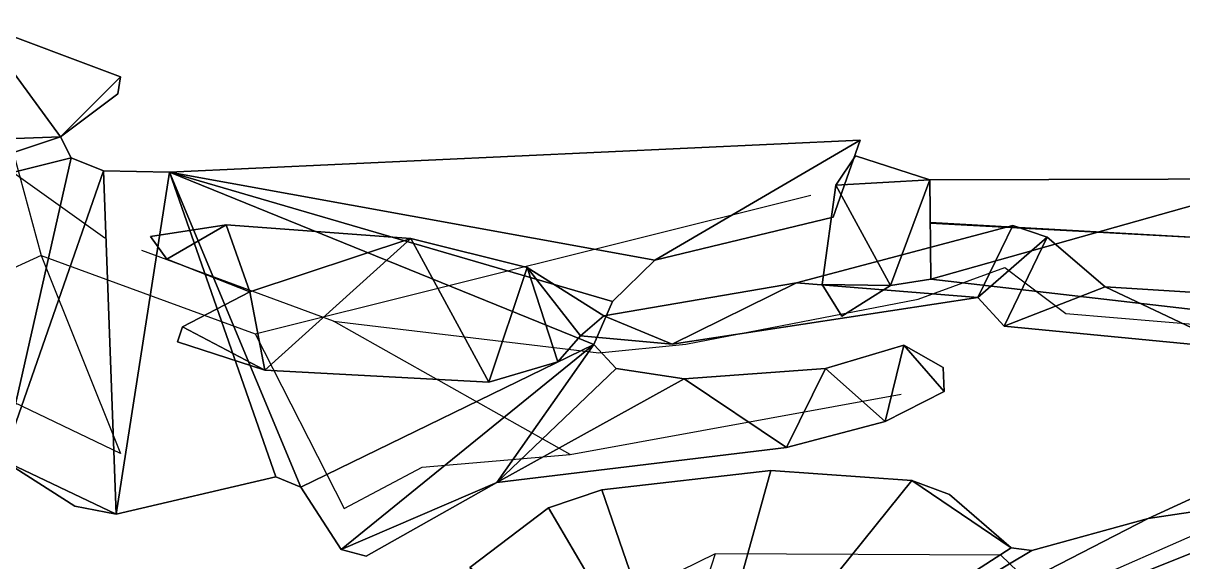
# Model space of a CAD drawing. Extents: x 271818 to 271947, y 5067178 to 5068401.
# Drawn here: x 271833.04 to 271847.32, y 5067278.35 to 5067284.99 of the extents above; entities that cross this region are included whole.
import ezdxf

# ---------------------------------------------------------------- set-up
doc = ezdxf.new("R2010")
doc.units = 0
doc.layers.add('CENTERLINE', color=4, linetype='CONTINUOUS')
doc.layers.add('WALLS', color=7, linetype='CONTINUOUS')

msp = doc.modelspace()

# ---------------------------------------------------------------- linework, layer by layer
at = {"layer": 'CENTERLINE'}
for p, q in [((271831.604, 5067284.084, 889.637), (271834.047, 5067282.343, 889.637)), ((271832.944, 5067283.308, 886.574), (271833.262, 5067282.125, 886.687)), ((271835.897, 5067281.157, 885.42), (271842.741, 5067282.868, 887.297)), ((271849.709, 5067282.219, 793.695), (271844.209, 5067282.518, 792.116)), ((271836.861, 5067281.313, 878.762), (271834.503, 5067282.183, 880.759)), ((271834.503, 5067282.183, 880.759), (271834.503, 5067282.183, 884.959)), ((271833.262, 5067282.125, 886.687), (271831.906, 5067281.497, 887.314)), ((271833.262, 5067282.125, 886.687), (271835.897, 5067281.157, 885.42)), ((271833.262, 5067282.125, 886.687), (271834.24, 5067279.682, 887.247)), ((271844.064, 5067281.584, 875.31), (271845.129, 5067281.976, 875.205)), ((271845.129, 5067281.976, 875.205), (271845.883, 5067281.407, 874.876)), ((271841.201, 5067281.031, 875.025), (271844.064, 5067281.584, 875.31)), ((271839.777, 5067279.672, 881.249), (271836.861, 5067281.313, 878.862)), ((271836.861, 5067281.313, 878.862), (271836.861, 5067281.313, 878.762)), ((271836.861, 5067281.313, 878.762), (271840.13, 5067280.925, 875.297)), ((271845.883, 5067281.407, 874.876), (271848.169, 5067281.217, 871.37)), ((271835.897, 5067281.157, 885.42), (271836.993, 5067279.008, 883.654)), ((271840.13, 5067280.925, 875.297), (271841.201, 5067281.031, 875.025)), ((271834.24, 5067279.682, 887.247), (271832.458, 5067280.539, 892.71)), ((271839.777, 5067279.672, 881.249), (271843.852, 5067280.415, 881.641)), ((271837.953, 5067279.514, 882.738), (271839.777, 5067279.672, 881.249)), ((271836.993, 5067279.008, 883.654), (271837.953, 5067279.514, 882.738)), ((271848.787, 5067279.26, 865.946), (271845.651, 5067277.887, 865.086)), ((271841.562, 5067278.447, 857.816), (271838.552, 5067276.976, 857.816)), ((271841.562, 5067278.447, 857.816), (271841.102, 5067277.034, 855.695)), ((271845.08, 5067278.43, 865.223), (271841.562, 5067278.447, 857.816)), ((271845.651, 5067277.887, 865.086), (271845.08, 5067278.43, 865.223))]:
    msp.add_line(p, q, dxfattribs=at)
at = {"layer": 'SPLAY_SHOTS'}
msp.add_line((271849.709, 5067282.219, 793.695), (271844.209, 5067282.528, 792.116), dxfattribs=at)
at = {"layer": 'WALLS'}
for points in [[(271833.499, 5067283.585, 888.082), (271832.476, 5067284.986, 890.262), (271829.825, 5067283.45, 889.412)], [(271829.825, 5067283.45, 890.951), (271832.476, 5067284.986, 892.797), (271833.499, 5067283.585, 890.767)], [(271834.241, 5067284.325, 891.595), (271834.241, 5067284.325, 888.794), (271832.476, 5067284.986, 892.797)], [(271832.476, 5067284.986, 892.797), (271834.241, 5067284.325, 888.794), (271832.476, 5067284.986, 890.262)], [(271834.241, 5067284.325, 888.794), (271832.476, 5067284.986, 890.262), (271833.499, 5067283.585, 888.082)], [(271833.499, 5067283.585, 890.767), (271832.476, 5067284.986, 892.797), (271834.241, 5067284.325, 891.595)], [(271834.241, 5067284.325, 888.794), (271833.499, 5067283.585, 888.082), (271834.205, 5067284.117, 888.584)], [(271834.205, 5067284.117, 891.356), (271833.499, 5067283.585, 890.767), (271834.241, 5067284.325, 891.595)], [(271834.205, 5067284.117, 891.356), (271834.205, 5067284.117, 888.584), (271834.241, 5067284.325, 891.595)], [(271834.241, 5067284.325, 891.595), (271834.205, 5067284.117, 888.584), (271834.241, 5067284.325, 888.794)], [(271833.499, 5067283.585, 890.767), (271833.499, 5067283.585, 888.082), (271834.205, 5067284.117, 891.356)], [(271834.205, 5067284.117, 891.356), (271833.499, 5067283.585, 888.082), (271834.205, 5067284.117, 888.584)], [(271833.499, 5067283.585, 888.082), (271829.825, 5067283.45, 889.412), (271829.926, 5067282.4, 888.776)], [(271829.926, 5067282.4, 890.685), (271829.825, 5067283.45, 890.951), (271833.499, 5067283.585, 890.767)], [(271833.632, 5067283.325, 887.873), (271833.499, 5067283.585, 888.082), (271829.926, 5067282.4, 888.776)], [(271829.926, 5067282.4, 890.685), (271833.499, 5067283.585, 890.767), (271833.632, 5067283.325, 890.442)], [(271833.632, 5067283.325, 890.442), (271833.632, 5067283.325, 887.873), (271833.499, 5067283.585, 890.767)], [(271833.499, 5067283.585, 890.767), (271833.632, 5067283.325, 887.873), (271833.499, 5067283.585, 888.082)], [(271843.347, 5067283.546, 888.627), (271843.347, 5067283.546, 885.76), (271834.841, 5067283.149, 890.549)], [(271834.841, 5067283.149, 890.549), (271843.347, 5067283.546, 885.76), (271834.841, 5067283.149, 887.558)], [(271834.841, 5067283.149, 887.558), (271840.82, 5067282.066, 885.269), (271843.347, 5067283.546, 885.76)], [(271843.347, 5067283.546, 888.627), (271840.82, 5067282.066, 887.312), (271834.841, 5067283.149, 890.549)], [(271840.82, 5067282.066, 885.269), (271843.018, 5067282.595, 885.408), (271843.347, 5067283.546, 885.76)], [(271843.347, 5067283.546, 888.627), (271843.018, 5067282.595, 888.764), (271840.82, 5067282.066, 887.312)], [(271843.018, 5067282.595, 888.764), (271843.018, 5067282.595, 885.408), (271843.347, 5067283.546, 888.627)], [(271843.347, 5067283.546, 888.627), (271843.018, 5067282.595, 885.408), (271843.347, 5067283.546, 885.76)], [(271832.789, 5067279.601, 888.259), (271833.632, 5067283.325, 887.873), (271829.926, 5067282.4, 888.776)], [(271829.926, 5067282.4, 890.685), (271833.632, 5067283.325, 890.442), (271832.789, 5067279.601, 891.384)], [(271834.03, 5067283.165, 887.8), (271833.632, 5067283.325, 887.873), (271832.789, 5067279.601, 888.259)], [(271832.789, 5067279.601, 891.384), (271833.632, 5067283.325, 890.442), (271834.03, 5067283.165, 890.449)], [(271834.03, 5067283.165, 890.449), (271834.03, 5067283.165, 887.8), (271833.632, 5067283.325, 890.442)], [(271833.632, 5067283.325, 890.442), (271834.03, 5067283.165, 887.8), (271833.632, 5067283.325, 887.873)], [(271843.291, 5067283.35, 794.89), (271843.291, 5067283.35, 791.685), (271843.051, 5067282.989, 794.911)], [(271843.051, 5067282.989, 794.911), (271843.291, 5067283.35, 791.685), (271843.051, 5067282.989, 791.681)], [(271843.291, 5067283.35, 791.685), (271843.051, 5067282.989, 791.681), (271844.207, 5067283.055, 791.545)], [(271844.207, 5067283.055, 794.349), (271843.051, 5067282.989, 794.911), (271843.291, 5067283.35, 794.89)], [(271844.207, 5067283.055, 794.349), (271844.207, 5067283.055, 791.545), (271843.291, 5067283.35, 794.89)], [(271843.291, 5067283.35, 794.89), (271844.207, 5067283.055, 791.545), (271843.291, 5067283.35, 791.685)], [(271834.184, 5067278.938, 887.049), (271834.03, 5067283.165, 887.8), (271832.789, 5067279.601, 888.259)], [(271832.789, 5067279.601, 891.384), (271834.03, 5067283.165, 890.449), (271834.184, 5067278.938, 889.152)], [(271834.841, 5067283.149, 890.549), (271834.841, 5067283.149, 887.558), (271834.03, 5067283.165, 890.449)], [(271834.03, 5067283.165, 890.449), (271834.841, 5067283.149, 887.558), (271834.03, 5067283.165, 887.8)], [(271834.184, 5067278.938, 887.049), (271834.841, 5067283.149, 887.558), (271834.03, 5067283.165, 887.8)], [(271834.03, 5067283.165, 890.449), (271834.841, 5067283.149, 890.549), (271834.184, 5067278.938, 889.152)], [(271834.841, 5067283.149, 887.558), (271834.184, 5067278.938, 887.049), (271836.151, 5067279.395, 884.448)], [(271836.151, 5067279.395, 886.135), (271834.184, 5067278.938, 889.152), (271834.841, 5067283.149, 890.549)], [(271836.462, 5067279.267, 883.737), (271834.841, 5067283.149, 887.558), (271836.151, 5067279.395, 884.448)], [(271836.151, 5067279.395, 886.135), (271834.841, 5067283.149, 890.549), (271836.462, 5067279.267, 885.352)], [(271836.462, 5067279.267, 883.737), (271840.069, 5067281.027, 883.143), (271834.841, 5067283.149, 887.558)], [(271834.841, 5067283.149, 890.549), (271840.069, 5067281.027, 885.356), (271836.462, 5067279.267, 885.352)], [(271840.297, 5067281.555, 884.194), (271834.841, 5067283.149, 887.558), (271840.069, 5067281.027, 883.143)], [(271840.069, 5067281.027, 885.356), (271834.841, 5067283.149, 890.549), (271840.297, 5067281.555, 886.397)], [(271834.841, 5067283.149, 887.558), (271840.297, 5067281.555, 884.194), (271840.82, 5067282.066, 885.269)], [(271840.82, 5067282.066, 887.312), (271840.297, 5067281.555, 886.397), (271834.841, 5067283.149, 890.549)], [(271843.051, 5067282.989, 791.681), (271843.721, 5067281.755, 791.616), (271844.207, 5067283.055, 791.545)], [(271844.207, 5067283.055, 794.349), (271843.721, 5067281.755, 794.685), (271843.051, 5067282.989, 794.911)], [(271844.207, 5067283.055, 791.545), (271843.721, 5067281.755, 791.616), (271844.221, 5067281.831, 791.576)], [(271844.221, 5067281.831, 794.444), (271843.721, 5067281.755, 794.685), (271844.207, 5067283.055, 794.349)], [(271848.607, 5067283.069, 794.948), (271848.607, 5067283.069, 793.195), (271844.207, 5067283.055, 794.349)], [(271844.207, 5067283.055, 794.349), (271848.607, 5067283.069, 793.195), (271844.207, 5067283.055, 791.545)], [(271844.207, 5067283.055, 791.545), (271844.221, 5067281.831, 791.576), (271848.607, 5067283.069, 793.195)], [(271848.607, 5067283.069, 794.948), (271844.221, 5067281.831, 794.444), (271844.207, 5067283.055, 794.349)], [(271848.607, 5067283.069, 793.195), (271844.221, 5067281.831, 791.576), (271849.794, 5067281.186, 793.35)], [(271849.794, 5067281.186, 795.199), (271844.221, 5067281.831, 794.444), (271848.607, 5067283.069, 794.948)], [(271843.051, 5067282.989, 794.911), (271843.051, 5067282.989, 791.681), (271842.88, 5067281.768, 795.009)], [(271842.88, 5067281.768, 795.009), (271843.051, 5067282.989, 791.681), (271842.88, 5067281.768, 791.757)], [(271843.051, 5067282.989, 791.681), (271842.88, 5067281.768, 791.757), (271843.721, 5067281.755, 791.616)], [(271843.721, 5067281.755, 794.685), (271842.88, 5067281.768, 795.009), (271843.051, 5067282.989, 794.911)], [(271840.82, 5067282.066, 887.312), (271840.82, 5067282.066, 885.269), (271843.018, 5067282.595, 888.764)], [(271843.018, 5067282.595, 888.764), (271840.82, 5067282.066, 885.269), (271843.018, 5067282.595, 885.408)], [(271835.54, 5067282.501, 879.588), (271835.54, 5067282.501, 875.772), (271834.608, 5067282.357, 881.574)], [(271834.608, 5067282.357, 881.574), (271835.54, 5067282.501, 875.772), (271834.608, 5067282.357, 872.944)], [(271834.608, 5067282.357, 872.944), (271834.811, 5067282.08, 875.009), (271835.54, 5067282.501, 875.772)], [(271835.54, 5067282.501, 879.588), (271834.811, 5067282.08, 881.926), (271834.608, 5067282.357, 881.574)], [(271835.54, 5067282.501, 875.772), (271834.811, 5067282.08, 875.009), (271835.833, 5067281.674, 879.062)], [(271835.833, 5067281.674, 883.868), (271834.811, 5067282.08, 881.926), (271835.54, 5067282.501, 879.588)], [(271837.814, 5067282.334, 877.432), (271837.814, 5067282.334, 872.668), (271835.54, 5067282.501, 879.588)], [(271835.54, 5067282.501, 879.588), (271837.814, 5067282.334, 872.668), (271835.54, 5067282.501, 875.772)], [(271835.54, 5067282.501, 875.772), (271835.833, 5067281.674, 879.062), (271837.814, 5067282.334, 872.668)], [(271837.814, 5067282.334, 877.432), (271835.833, 5067281.674, 883.868), (271835.54, 5067282.501, 879.588)], [(271845.229, 5067282.493, 874.775), (271845.229, 5067282.493, 872.448), (271842.564, 5067281.788, 874.179)], [(271842.564, 5067281.788, 874.179), (271845.229, 5067282.493, 872.448), (271842.564, 5067281.788, 869.291)], [(271842.564, 5067281.788, 869.291), (271844.798, 5067281.605, 873.596), (271845.229, 5067282.493, 872.448)], [(271845.229, 5067282.493, 874.775), (271844.798, 5067281.605, 874.877), (271842.564, 5067281.788, 874.179)], [(271845.229, 5067282.493, 872.448), (271844.798, 5067281.605, 873.596), (271845.652, 5067282.348, 872.342)], [(271845.652, 5067282.348, 874.646), (271844.798, 5067281.605, 874.877), (271845.229, 5067282.493, 874.775)], [(271845.652, 5067282.348, 874.646), (271845.652, 5067282.348, 872.342), (271845.229, 5067282.493, 874.775)], [(271845.229, 5067282.493, 874.775), (271845.652, 5067282.348, 872.342), (271845.229, 5067282.493, 872.448)], [(271834.608, 5067282.357, 881.574), (271834.608, 5067282.357, 872.944), (271834.811, 5067282.08, 881.926)], [(271834.811, 5067282.08, 881.926), (271834.608, 5067282.357, 872.944), (271834.811, 5067282.08, 875.009)], [(271837.814, 5067282.334, 872.668), (271835.833, 5067281.674, 879.062), (271836.018, 5067280.712, 881.889)], [(271836.018, 5067280.712, 885.146), (271835.833, 5067281.674, 883.868), (271837.814, 5067282.334, 877.432)], [(271836.018, 5067280.712, 881.889), (271838.777, 5067280.563, 865.401), (271837.814, 5067282.334, 872.668)], [(271837.814, 5067282.334, 877.432), (271838.777, 5067280.563, 873.829), (271836.018, 5067280.712, 885.146)], [(271839.246, 5067281.974, 886.594), (271839.246, 5067281.974, 866.867), (271837.814, 5067282.334, 877.432)], [(271837.814, 5067282.334, 877.432), (271839.246, 5067281.974, 866.867), (271837.814, 5067282.334, 872.668)], [(271839.246, 5067281.974, 866.867), (271837.814, 5067282.334, 872.668), (271838.777, 5067280.563, 865.401)], [(271838.777, 5067280.563, 873.829), (271837.814, 5067282.334, 877.432), (271839.246, 5067281.974, 886.594)], [(271844.798, 5067281.605, 873.596), (271845.123, 5067281.251, 872.2), (271845.652, 5067282.348, 872.342)], [(271845.652, 5067282.348, 874.646), (271845.123, 5067281.251, 874.465), (271844.798, 5067281.605, 874.877)], [(271845.652, 5067282.348, 872.342), (271845.123, 5067281.251, 872.2), (271846.365, 5067281.738, 872.276)], [(271846.365, 5067281.738, 874.564), (271845.123, 5067281.251, 874.465), (271845.652, 5067282.348, 874.646)], [(271846.365, 5067281.738, 874.564), (271846.365, 5067281.738, 872.276), (271845.652, 5067282.348, 874.646)], [(271845.652, 5067282.348, 874.646), (271846.365, 5067281.738, 872.276), (271845.652, 5067282.348, 872.342)], [(271834.811, 5067282.08, 881.926), (271834.811, 5067282.08, 875.009), (271835.833, 5067281.674, 883.868)], [(271835.833, 5067281.674, 883.868), (271834.811, 5067282.08, 875.009), (271835.833, 5067281.674, 879.062)], [(271840.297, 5067281.555, 886.397), (271840.297, 5067281.555, 884.194), (271840.82, 5067282.066, 887.312)], [(271840.82, 5067282.066, 887.312), (271840.297, 5067281.555, 884.194), (271840.82, 5067282.066, 885.269)], [(271839.246, 5067281.974, 866.867), (271838.777, 5067280.563, 865.401), (271839.625, 5067280.812, 863.535)], [(271839.625, 5067280.812, 875.48), (271838.777, 5067280.563, 873.829), (271839.246, 5067281.974, 886.594)], [(271840.192, 5067281.378, 874.446), (271840.192, 5067281.378, 864.334), (271839.246, 5067281.974, 886.594)], [(271839.246, 5067281.974, 886.594), (271840.192, 5067281.378, 864.334), (271839.246, 5067281.974, 866.867)], [(271839.246, 5067281.974, 866.867), (271839.906, 5067281.132, 863.992), (271840.192, 5067281.378, 864.334)], [(271840.192, 5067281.378, 874.446), (271839.906, 5067281.132, 875.522), (271839.246, 5067281.974, 886.594)], [(271839.246, 5067281.974, 866.867), (271839.625, 5067280.812, 863.535), (271839.906, 5067281.132, 863.992)], [(271839.906, 5067281.132, 875.522), (271839.625, 5067280.812, 875.48), (271839.246, 5067281.974, 886.594)], [(271842.564, 5067281.788, 874.179), (271842.564, 5067281.788, 869.291), (271840.192, 5067281.378, 874.446)], [(271840.192, 5067281.378, 874.446), (271842.564, 5067281.788, 869.291), (271840.192, 5067281.378, 864.334)], [(271840.192, 5067281.378, 864.334), (271841.032, 5067281.031, 863.898), (271842.564, 5067281.788, 869.291)], [(271842.564, 5067281.788, 874.179), (271841.032, 5067281.031, 873.494), (271840.192, 5067281.378, 874.446)], [(271842.564, 5067281.788, 869.291), (271841.032, 5067281.031, 863.898), (271844.798, 5067281.605, 873.596)], [(271844.798, 5067281.605, 874.877), (271841.032, 5067281.031, 873.494), (271842.564, 5067281.788, 874.179)], [(271842.88, 5067281.768, 795.009), (271842.88, 5067281.768, 791.757), (271843.124, 5067281.376, 795.009)], [(271843.124, 5067281.376, 795.009), (271842.88, 5067281.768, 791.757), (271843.124, 5067281.376, 791.785)], [(271842.88, 5067281.768, 791.757), (271843.124, 5067281.376, 791.785), (271843.721, 5067281.755, 791.616)], [(271843.721, 5067281.755, 794.685), (271843.124, 5067281.376, 795.009), (271842.88, 5067281.768, 795.009)], [(271843.124, 5067281.376, 795.009), (271843.124, 5067281.376, 791.785), (271843.721, 5067281.755, 794.685)], [(271843.721, 5067281.755, 794.685), (271843.124, 5067281.376, 791.785), (271843.721, 5067281.755, 791.616)], [(271843.721, 5067281.755, 794.685), (271843.721, 5067281.755, 791.616), (271844.221, 5067281.831, 794.444)], [(271844.221, 5067281.831, 794.444), (271843.721, 5067281.755, 791.616), (271844.221, 5067281.831, 791.576)], [(271844.221, 5067281.831, 794.444), (271844.221, 5067281.831, 791.576), (271849.794, 5067281.186, 795.199)], [(271849.794, 5067281.186, 795.199), (271844.221, 5067281.831, 791.576), (271849.794, 5067281.186, 793.35)], [(271846.365, 5067281.738, 872.276), (271845.123, 5067281.251, 872.2), (271847.97, 5067280.977, 870.4)], [(271847.97, 5067280.977, 872.253), (271845.123, 5067281.251, 874.465), (271846.365, 5067281.738, 874.564)], [(271848.008, 5067281.633, 872.346), (271848.008, 5067281.633, 870.583), (271846.365, 5067281.738, 874.564)], [(271846.365, 5067281.738, 874.564), (271848.008, 5067281.633, 870.583), (271846.365, 5067281.738, 872.276)], [(271848.008, 5067281.633, 870.583), (271846.365, 5067281.738, 872.276), (271847.97, 5067280.977, 870.4)], [(271847.97, 5067280.977, 872.253), (271846.365, 5067281.738, 874.564), (271848.008, 5067281.633, 872.346)], [(271835.833, 5067281.674, 883.868), (271835.833, 5067281.674, 879.062), (271835.004, 5067281.244, 884.045)], [(271835.004, 5067281.244, 884.045), (271835.833, 5067281.674, 879.062), (271835.004, 5067281.244, 878.617)], [(271835.833, 5067281.674, 879.062), (271835.004, 5067281.244, 878.617), (271836.018, 5067280.712, 881.889)], [(271836.018, 5067280.712, 885.146), (271835.004, 5067281.244, 884.045), (271835.833, 5067281.674, 883.868)], [(271841.032, 5067281.031, 873.494), (271841.032, 5067281.031, 863.898), (271844.798, 5067281.605, 874.877)], [(271844.798, 5067281.605, 874.877), (271841.032, 5067281.031, 863.898), (271844.798, 5067281.605, 873.596)], [(271844.798, 5067281.605, 874.877), (271844.798, 5067281.605, 873.596), (271845.123, 5067281.251, 874.465)], [(271845.123, 5067281.251, 874.465), (271844.798, 5067281.605, 873.596), (271845.123, 5067281.251, 872.2)], [(271840.069, 5067281.027, 885.356), (271840.069, 5067281.027, 883.143), (271840.297, 5067281.555, 886.397)], [(271840.297, 5067281.555, 886.397), (271840.069, 5067281.027, 883.143), (271840.297, 5067281.555, 884.194)], [(271840.192, 5067281.378, 864.334), (271839.906, 5067281.132, 863.992), (271841.032, 5067281.031, 863.898)], [(271841.032, 5067281.031, 873.494), (271839.906, 5067281.132, 875.522), (271840.192, 5067281.378, 874.446)], [(271835.004, 5067281.244, 884.045), (271835.004, 5067281.244, 878.617), (271834.942, 5067281.058, 882.253)], [(271834.942, 5067281.058, 882.253), (271835.004, 5067281.244, 878.617), (271834.942, 5067281.058, 877.871)], [(271835.004, 5067281.244, 878.617), (271834.942, 5067281.058, 877.871), (271836.018, 5067280.712, 881.889)], [(271836.018, 5067280.712, 885.146), (271834.942, 5067281.058, 882.253), (271835.004, 5067281.244, 884.045)], [(271845.123, 5067281.251, 874.465), (271845.123, 5067281.251, 872.2), (271847.97, 5067280.977, 872.253)], [(271847.97, 5067280.977, 872.253), (271845.123, 5067281.251, 872.2), (271847.97, 5067280.977, 870.4)], [(271834.942, 5067281.058, 882.253), (271834.942, 5067281.058, 877.871), (271836.018, 5067280.712, 885.146)], [(271836.018, 5067280.712, 885.146), (271834.942, 5067281.058, 877.871), (271836.018, 5067280.712, 881.889)], [(271840.069, 5067281.027, 883.143), (271836.462, 5067279.267, 883.737), (271836.956, 5067278.501, 883.404)], [(271836.956, 5067278.501, 885.242), (271836.462, 5067279.267, 885.352), (271840.069, 5067281.027, 885.356)], [(271838.875, 5067279.327, 881.713), (271840.069, 5067281.027, 883.143), (271836.956, 5067278.501, 883.404)], [(271836.956, 5067278.501, 885.242), (271840.069, 5067281.027, 885.356), (271838.875, 5067279.327, 884.067)], [(271840.069, 5067281.027, 883.143), (271838.875, 5067279.327, 881.713), (271840.345, 5067280.733, 882.619)], [(271840.345, 5067280.733, 884.94), (271838.875, 5067279.327, 884.067), (271840.069, 5067281.027, 885.356)], [(271839.625, 5067280.812, 875.48), (271839.625, 5067280.812, 863.535), (271839.906, 5067281.132, 875.522)], [(271839.906, 5067281.132, 875.522), (271839.625, 5067280.812, 863.535), (271839.906, 5067281.132, 863.992)], [(271839.906, 5067281.132, 875.522), (271839.906, 5067281.132, 863.992), (271841.032, 5067281.031, 873.494)], [(271841.032, 5067281.031, 873.494), (271839.906, 5067281.132, 863.992), (271841.032, 5067281.031, 863.898)], [(271840.345, 5067280.733, 884.94), (271840.345, 5067280.733, 882.619), (271840.069, 5067281.027, 885.356)], [(271840.069, 5067281.027, 885.356), (271840.345, 5067280.733, 882.619), (271840.069, 5067281.027, 883.143)], [(271843.885, 5067281.017, 885.012), (271843.885, 5067281.017, 881.76), (271842.922, 5067280.729, 884.825)], [(271842.922, 5067280.729, 884.825), (271843.885, 5067281.017, 881.76), (271842.922, 5067280.729, 881.879)], [(271842.922, 5067280.729, 881.879), (271843.655, 5067280.077, 881.283), (271843.885, 5067281.017, 881.76)], [(271843.885, 5067281.017, 885.012), (271843.655, 5067280.077, 883.881), (271842.922, 5067280.729, 884.825)], [(271844.383, 5067280.449, 881.468), (271843.885, 5067281.017, 881.76), (271843.655, 5067280.077, 881.283)], [(271843.655, 5067280.077, 883.881), (271843.885, 5067281.017, 885.012), (271844.383, 5067280.449, 885.121)], [(271844.373, 5067280.744, 885.314), (271844.373, 5067280.744, 881.647), (271843.885, 5067281.017, 885.012)], [(271843.885, 5067281.017, 885.012), (271844.373, 5067280.744, 881.647), (271843.885, 5067281.017, 881.76)], [(271844.373, 5067280.744, 881.647), (271843.885, 5067281.017, 881.76), (271844.383, 5067280.449, 881.468)], [(271844.383, 5067280.449, 885.121), (271843.885, 5067281.017, 885.012), (271844.373, 5067280.744, 885.314)], [(271836.018, 5067280.712, 885.146), (271836.018, 5067280.712, 881.889), (271838.777, 5067280.563, 873.829)], [(271838.777, 5067280.563, 873.829), (271836.018, 5067280.712, 881.889), (271838.777, 5067280.563, 865.401)], [(271838.777, 5067280.563, 873.829), (271838.777, 5067280.563, 865.401), (271839.625, 5067280.812, 875.48)], [(271839.625, 5067280.812, 875.48), (271838.777, 5067280.563, 865.401), (271839.625, 5067280.812, 863.535)], [(271840.345, 5067280.733, 882.619), (271838.875, 5067279.327, 881.713), (271841.18, 5067280.602, 882.063)], [(271841.18, 5067280.602, 885.637), (271838.875, 5067279.327, 884.067), (271840.345, 5067280.733, 884.94)], [(271841.18, 5067280.602, 885.637), (271841.18, 5067280.602, 882.063), (271840.345, 5067280.733, 884.94)], [(271840.345, 5067280.733, 884.94), (271841.18, 5067280.602, 882.063), (271840.345, 5067280.733, 882.619)], [(271842.922, 5067280.729, 884.825), (271842.922, 5067280.729, 881.879), (271841.18, 5067280.602, 885.637)], [(271841.18, 5067280.602, 885.637), (271842.922, 5067280.729, 881.879), (271841.18, 5067280.602, 882.063)], [(271841.18, 5067280.602, 882.063), (271842.443, 5067279.759, 881.444), (271842.922, 5067280.729, 881.879)], [(271842.922, 5067280.729, 884.825), (271842.443, 5067279.759, 885.297), (271841.18, 5067280.602, 885.637)], [(271842.922, 5067280.729, 881.879), (271842.443, 5067279.759, 881.444), (271843.655, 5067280.077, 881.283)], [(271843.655, 5067280.077, 883.881), (271842.443, 5067279.759, 885.297), (271842.922, 5067280.729, 884.825)], [(271844.383, 5067280.449, 885.121), (271844.383, 5067280.449, 881.468), (271844.373, 5067280.744, 885.314)], [(271844.373, 5067280.744, 885.314), (271844.383, 5067280.449, 881.468), (271844.373, 5067280.744, 881.647)], [(271841.18, 5067280.602, 882.063), (271838.875, 5067279.327, 881.713), (271842.443, 5067279.759, 881.444)], [(271842.443, 5067279.759, 885.297), (271838.875, 5067279.327, 884.067), (271841.18, 5067280.602, 885.637)], [(271843.655, 5067280.077, 883.881), (271843.655, 5067280.077, 881.283), (271844.383, 5067280.449, 885.121)], [(271844.383, 5067280.449, 885.121), (271843.655, 5067280.077, 881.283), (271844.383, 5067280.449, 881.468)], [(271842.443, 5067279.759, 885.297), (271842.443, 5067279.759, 881.444), (271843.655, 5067280.077, 883.881)], [(271843.655, 5067280.077, 883.881), (271842.443, 5067279.759, 881.444), (271843.655, 5067280.077, 881.283)], [(271838.875, 5067279.327, 884.067), (271838.875, 5067279.327, 881.713), (271842.443, 5067279.759, 885.297)], [(271842.443, 5067279.759, 885.297), (271838.875, 5067279.327, 881.713), (271842.443, 5067279.759, 881.444)], [(271832.789, 5067279.601, 891.384), (271832.789, 5067279.601, 888.259), (271833.678, 5067279.035, 889.527)], [(271833.678, 5067279.035, 889.527), (271832.789, 5067279.601, 888.259), (271833.678, 5067279.035, 887.399)], [(271832.789, 5067279.601, 888.259), (271833.678, 5067279.035, 887.399), (271834.184, 5067278.938, 887.049)], [(271834.184, 5067278.938, 889.152), (271833.678, 5067279.035, 889.527), (271832.789, 5067279.601, 891.384)], [(271848.627, 5067279.678, 868.103), (271848.627, 5067279.678, 866.14), (271846.897, 5067278.882, 868.292)], [(271846.897, 5067278.882, 868.292), (271848.627, 5067279.678, 866.14), (271846.897, 5067278.882, 865.477)], [(271848.627, 5067279.678, 866.14), (271846.897, 5067278.882, 865.477), (271849.446, 5067279.264, 866.34)], [(271849.446, 5067279.264, 868.251), (271846.897, 5067278.882, 868.292), (271848.627, 5067279.678, 868.103)], [(271842.248, 5067279.476, 864.375), (271842.248, 5067279.476, 861.116), (271840.166, 5067279.234, 862.13)], [(271840.166, 5067279.234, 862.13), (271842.248, 5067279.476, 861.116), (271840.166, 5067279.234, 857.601)], [(271840.166, 5067279.234, 857.601), (271841.282, 5067275.991, 855.001), (271842.248, 5067279.476, 861.116)], [(271842.248, 5067279.476, 864.375), (271841.282, 5067275.991, 857.517), (271840.166, 5067279.234, 862.13)], [(271843.985, 5067279.353, 864.412), (271842.248, 5067279.476, 861.116), (271841.282, 5067275.991, 855.001)], [(271841.282, 5067275.991, 857.517), (271842.248, 5067279.476, 864.375), (271843.985, 5067279.353, 867.561)], [(271843.985, 5067279.353, 867.561), (271843.985, 5067279.353, 864.412), (271842.248, 5067279.476, 864.375)], [(271842.248, 5067279.476, 864.375), (271843.985, 5067279.353, 864.412), (271842.248, 5067279.476, 861.116)], [(271834.184, 5067278.938, 889.152), (271834.184, 5067278.938, 887.049), (271836.151, 5067279.395, 886.135)], [(271836.151, 5067279.395, 886.135), (271834.184, 5067278.938, 887.049), (271836.151, 5067279.395, 884.448)], [(271836.151, 5067279.395, 886.135), (271836.151, 5067279.395, 884.448), (271836.462, 5067279.267, 885.352)], [(271836.462, 5067279.267, 885.352), (271836.151, 5067279.395, 884.448), (271836.462, 5067279.267, 883.737)], [(271836.956, 5067278.501, 883.404), (271837.266, 5067278.418, 883.451), (271838.875, 5067279.327, 881.713)], [(271838.875, 5067279.327, 884.067), (271837.266, 5067278.418, 885.139), (271836.956, 5067278.501, 885.242)], [(271837.266, 5067278.418, 885.139), (271837.266, 5067278.418, 883.451), (271838.875, 5067279.327, 884.067)], [(271838.875, 5067279.327, 884.067), (271837.266, 5067278.418, 883.451), (271838.875, 5067279.327, 881.713)], [(271841.282, 5067275.991, 855.001), (271845.207, 5067278.52, 864.523), (271843.985, 5067279.353, 864.412)], [(271843.985, 5067279.353, 867.561), (271845.207, 5067278.52, 866.827), (271841.282, 5067275.991, 857.517)], [(271844.451, 5067279.177, 867.489), (271844.451, 5067279.177, 864.517), (271843.985, 5067279.353, 867.561)], [(271843.985, 5067279.353, 867.561), (271844.451, 5067279.177, 864.517), (271843.985, 5067279.353, 864.412)], [(271845.207, 5067278.52, 864.523), (271844.451, 5067279.177, 864.517), (271843.985, 5067279.353, 864.412)], [(271843.985, 5067279.353, 867.561), (271844.451, 5067279.177, 867.489), (271845.207, 5067278.52, 866.827)], [(271836.462, 5067279.267, 885.352), (271836.462, 5067279.267, 883.737), (271836.956, 5067278.501, 885.242)], [(271836.956, 5067278.501, 885.242), (271836.462, 5067279.267, 883.737), (271836.956, 5067278.501, 883.404)], [(271840.166, 5067279.234, 862.13), (271840.166, 5067279.234, 857.601), (271839.511, 5067279.013, 861.013)], [(271839.511, 5067279.013, 861.013), (271840.166, 5067279.234, 857.601), (271839.511, 5067279.013, 855.846)], [(271841.282, 5067275.991, 855.001), (271840.166, 5067279.234, 857.601), (271839.511, 5067279.013, 855.846)], [(271839.511, 5067279.013, 861.013), (271840.166, 5067279.234, 862.13), (271841.282, 5067275.991, 857.517)], [(271841.282, 5067275.991, 857.517), (271841.282, 5067275.991, 855.001), (271849.446, 5067279.264, 868.251)], [(271849.446, 5067279.264, 868.251), (271841.282, 5067275.991, 855.001), (271849.446, 5067279.264, 866.34)], [(271846.897, 5067278.882, 865.477), (271841.282, 5067275.991, 855.001), (271849.446, 5067279.264, 866.34)], [(271849.446, 5067279.264, 868.251), (271841.282, 5067275.991, 857.517), (271846.897, 5067278.882, 868.292)], [(271845.207, 5067278.52, 866.827), (271845.207, 5067278.52, 864.523), (271844.451, 5067279.177, 867.489)], [(271844.451, 5067279.177, 867.489), (271845.207, 5067278.52, 864.523), (271844.451, 5067279.177, 864.517)], [(271833.678, 5067279.035, 889.527), (271833.678, 5067279.035, 887.399), (271834.184, 5067278.938, 889.152)], [(271834.184, 5067278.938, 889.152), (271833.678, 5067279.035, 887.399), (271834.184, 5067278.938, 887.049)], [(271839.511, 5067279.013, 861.013), (271839.511, 5067279.013, 855.846), (271838.541, 5067278.28, 856.77)], [(271838.541, 5067278.28, 856.77), (271839.511, 5067279.013, 855.846), (271838.541, 5067278.28, 852.018)], [(271839.511, 5067279.013, 855.846), (271838.541, 5067278.28, 852.018), (271841.282, 5067275.991, 855.001)], [(271841.282, 5067275.991, 857.517), (271838.541, 5067278.28, 856.77), (271839.511, 5067279.013, 861.013)], [(271841.282, 5067275.991, 855.001), (271846.897, 5067278.882, 865.477), (271845.463, 5067278.49, 864.591)], [(271845.463, 5067278.49, 866.712), (271846.897, 5067278.882, 868.292), (271841.282, 5067275.991, 857.517)], [(271846.897, 5067278.882, 868.292), (271846.897, 5067278.882, 865.477), (271845.463, 5067278.49, 866.712)], [(271845.463, 5067278.49, 866.712), (271846.897, 5067278.882, 865.477), (271845.463, 5067278.49, 864.591)], [(271836.956, 5067278.501, 885.242), (271836.956, 5067278.501, 883.404), (271837.266, 5067278.418, 885.139)], [(271837.266, 5067278.418, 885.139), (271836.956, 5067278.501, 883.404), (271837.266, 5067278.418, 883.451)], [(271845.207, 5067278.52, 864.523), (271841.282, 5067275.991, 855.001), (271845.463, 5067278.49, 864.591)], [(271845.463, 5067278.49, 866.712), (271841.282, 5067275.991, 857.517), (271845.207, 5067278.52, 866.827)], [(271845.463, 5067278.49, 866.712), (271845.463, 5067278.49, 864.591), (271845.207, 5067278.52, 866.827)], [(271845.207, 5067278.52, 866.827), (271845.463, 5067278.49, 864.591), (271845.207, 5067278.52, 864.523)]]:
    msp.add_3dface(points, dxfattribs=at)

doc.saveas('drawing.dxf')
